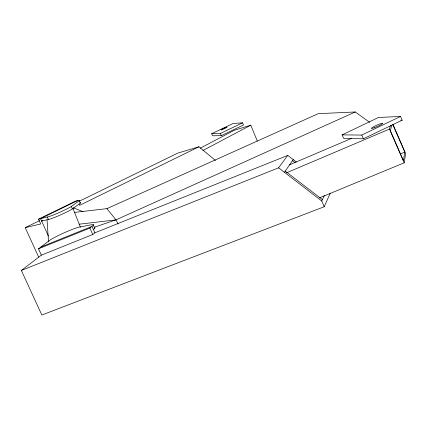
<?xml version="1.0" encoding="UTF-8"?>
<svg xmlns="http://www.w3.org/2000/svg" width="427" height="427" viewBox="0 0 427 427"><rect width="100%" height="100%" fill="white"/><g stroke="black" fill="none" stroke-linecap="round" stroke-linejoin="round"><path stroke-width="0.64" d="M319.321 197.941L404.166 162.82L405.65 153.549L392.909 124.337M392.819 124.588L404.817 152.103L403.414 160.589L390.347 130.641L391.799 125.186M404.166 162.82L389.451 129.087L390.433 125.49M296.402 161.998L287.739 155.407L94.879 232.811L92.787 234.524L41.371 255.149L21.35 270.451L41.846 315.025L324.205 206.753L330.236 193.234M324.205 206.753L321.755 200.989L324.312 195.507M321.755 200.989L284.409 172.268L293.248 159.581M21.35 270.451L278.564 167.838L287.739 155.407M93.438 229.614L94.778 228.242A13.205 1.345 -24.3 0 0 94.735 227.623M38.478 248.818L48.593 241.186A18.057 1.729 -24.3 0 1 64.173 232.795L68.379 230.964A18.057 1.729 -24.3 0 1 78.483 227.281L92.451 224.549A13.21 1.302 -24.3 0 1 93.348 225.056L89.883 228.082L38.478 248.818L41.371 255.149M42.801 220.487L41.611 221.069L48.432 219.467A14.166 1.1 -24.2 0 0 61.573 214.439L64.92 212.886A14.166 1.1 -24.2 0 0 72.382 208.936L80.308 203.151A9.896 0.753 -24.1 0 0 80.207 202.665M38.51 219.158L47.322 217.023A14.166 1.067 -24.2 0 0 60.453 211.973L63.804 210.42A14.166 1.067 -24.2 0 0 71.272 206.487L79.23 200.759A9.901 0.731 -24.1 0 0 79.139 200.284L75.424 201.165L38.51 219.158L40.698 223.962L25.209 227.655L38.67 257.097M202.82 150.566L250.793 125.18L257.342 141.182M200.231 148.206L234.236 130.283L250.793 125.18M215.432 160.456L198.955 146.771L79.668 205.334L79.134 204.154M25.209 227.655L39.562 220.642M79.63 201.064L177.712 153.138L198.955 146.771M77.533 200.599L40.512 218.661L48.443 236.083M211.643 133.731L233.057 123.494L242.547 122.848L243.513 124.988L221.319 135.621L212.587 135.797L211.643 133.731L220.343 133.48L242.547 122.848M342.107 134.889L378.503 117.462L400.505 116.459L402.154 120.2L363.393 138.802L343.682 138.396L342.107 134.889L361.722 135.06L400.505 116.459M94.602 227.121L115.952 219.868L355.259 111.975L369.718 122.352M74.56 212.416L106.91 208.648L318.238 113.673L355.259 111.975M289.378 164.891L351.8 138.263M286.453 172.834L389.451 129.087M400.515 153.896L404.817 152.103M40.864 247.041L91.997 226.411L94.879 232.811M79.209 224.196L115.952 219.868L118.103 223.967M400.857 120.243L402.154 120.2M73.241 207.778L83.025 211.701M278.564 167.838L284.409 172.268M292.506 160.648L295.142 162.676M285.236 171.078L322.385 199.644M106.91 208.648L115.952 219.868M220.343 133.48L221.319 135.621M47.322 217.023L48.432 219.467M71.272 206.487L72.382 208.936M93.348 225.056L94.778 228.242M79.23 200.759L80.308 203.151M89.883 228.082L92.787 234.524M361.722 135.06L363.393 138.802M72.873 208.141L80.388 227.196M47.018 219.67L48.539 241.789M221.864 129.723A3.437 0.278 -24.6 0 0 227.025 127.219A3.437 0.278 -24.6 0 0 223.043 128.676A3.437 0.278 -24.6 0 0 221.864 129.723M374.148 127.769A6.208 0.71 -23.8 0 0 382.699 123.387A6.208 0.71 -23.8 0 0 374.196 126.408A6.208 0.71 -23.8 0 0 374.148 127.769"/></g></svg>
